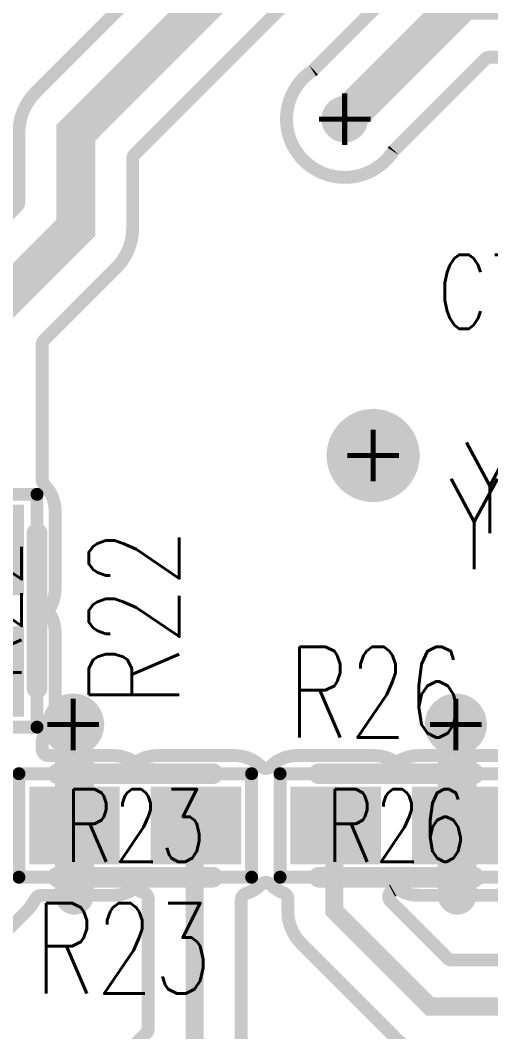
# Model space of a CAD drawing. Extents: x -0.08 to 4.16, y -0.29 to 1.7.
# Drawn here: x 1.0385 to 1.2205, y 0.4772 to 0.8682 of the extents above; entities that cross this region are included whole.
import ezdxf
from ezdxf.enums import TextEntityAlignment as Align

# ---------------------------------------------------------------- set-up
doc = ezdxf.new("R2010")
doc.units = 0
doc.header["$MEASUREMENT"] = 0
for name, pattern in [('SIG_11', [2, 1, 1]), ('SIG_48', [2, 1, 1]), ('SIG_49', [2, 1, 1]), ('SIG_50', [2, 1, 1]), ('SIG_95', [2, 1, 1])]:
    doc.linetypes.add(name, pattern=pattern)
doc.layers.get('0').update_dxf_attribs({"linetype": 'CONTINUOUS'})
for name, color, linetype in [('DRIL_NPLTE_THRU_01', 34, 'CONTINUOUS'), ('DRIL_NPLTE_THRU_02', 136, 'CONTINUOUS'), ('DRIL_NPLTE_THRU_03', 136, 'CONTINUOUS'), ('DRIL_NPLTE_THRU_04', 146, 'CONTINUOUS'), ('DRIL_NPLTE_THRU_05', 106, 'CONTINUOUS'), ('DRIL_NPLTE_THRU_06', 253, 'CONTINUOUS'), ('DRIL_PLTE_THRU_01', 34, 'CONTINUOUS'), ('DRIL_PLTE_THRU_02', 136, 'CONTINUOUS'), ('DRIL_PLTE_THRU_03', 136, 'CONTINUOUS'), ('DRIL_PLTE_THRU_04', 146, 'CONTINUOUS'), ('DRIL_PLTE_THRU_05', 106, 'CONTINUOUS'), ('DRIL_PLTE_THRU_06', 253, 'CONTINUOUS'), ('DRIL_SYMBOL', 130, 'CONTINUOUS'), ('PADS_BOT', 255, 'CONTINUOUS'), ('PADS_INNER', 43, 'CONTINUOUS'), ('PADS_TOP', 43, 'CONTINUOUS'), ('PADS_XR_121', 2, 'CONTINUOUS'), ('PADS_XR_123', 2, 'CONTINUOUS'), ('PART_NAME_126', 16, 'CONTINUOUS'), ('PART_NAME_127', 1, 'CONTINUOUS'), ('PART_TOP_2DLINE_126', 16, 'CONTINUOUS'), ('PART_TOP_2DLINE_127', 1, 'CONTINUOUS'), ('POUR_OUTLINE_01', 34, 'CONTINUOUS'), ('POUR_PADTHERM_01', 34, 'CONTINUOUS'), ('POUR_VIATHERM_01', 34, 'CONTINUOUS'), ('TRACE_01', 34, 'CONTINUOUS'), ('VIAPTS', 2, 'CONTINUOUS')]:
    doc.layers.add(name, color=color, linetype=linetype)
doc.styles.add('W0$004', font='simplex', dxfattribs={"width": 0.75})
doc.styles.add('W0$005', font='simplex', dxfattribs={"width": 0.75})

# ---------------------------------------------------------------- blocks, each defined once
blk = doc.blocks.new('POUR_OUTLINE_2024')
at = {"layer": 'POUR_OUTLINE_01', "const_width": 0.005}
blk.add_lwpolyline([(15.405, 5.925), (15.405, 5.93676, 0.198912), (15.40427, 5.93853), (15.37953, 5.96327, 0.198912), (15.37776, 5.964), (15.25, 5.964, -0.198912), (15.23727, 5.96927), (15.20027, 6.00627, -0.198912), (15.195, 6.019), (15.195, 6.02359, 0.312099), (15.19338, 6.02593, -0.106129), (15.18826, 6.02923, 0.413192), (15.18474, 6.02923, -0.121877), (15.17876, 6.02564, 0.329241), (15.177, 6.02325), (15.177, 5.965, -0.198912), (15.17173, 5.95227), (15.15573, 5.93628, 0.198912), (15.155, 5.93451), (15.155, 5.925, 0.414214), (15.1575, 5.9225), (15.168, 5.9225, -0.405621), (15.18249, 5.90843, 0.405619), (15.18499, 5.906), (15.29101, 5.906, 0.405619), (15.29351, 5.90843, -0.405621), (15.308, 5.9225), (15.368, 5.9225, -0.209509), (15.37866, 5.91783, 0.438257), (15.38234, 5.91783, -0.209509), (15.393, 5.9225), (15.4025, 5.9225, 0.414214)], format="xyb", close=True, dxfattribs=at)
blk = doc.blocks.new('POUR_OUTLINE_2021')
at = {"layer": 'POUR_OUTLINE_01', "const_width": 0.005}
for points in [[(15.12427, 5.95573), (15.14027, 5.97172, 0.198912), (15.141, 5.97349), (15.141, 6.02359, 0.312099), (15.13938, 6.02593, -0.04074), (15.13725, 6.02694, 0.267944), (15.13475, 6.02694, -0.131651), (15.1275, 6.025), (15.09963, 6.025, 0.277348), (15.09743, 6.02367, -0.074335), (15.09356, 6.01844), (15.06756, 5.99244, -0.198912)], [(15.06244, 6.26356), (15.09027, 6.29138, 0.198912), (15.091, 6.29315), (15.091, 6.31975, -0.198912), (15.09744, 6.33531), (15.17927, 6.41713, 0.198912)]]:
    blk.add_lwpolyline(points, format="xyb", dxfattribs=at)
blk = doc.blocks.new('POUR_OUTLINE_2018')
at = {"layer": 'POUR_OUTLINE_01', "const_width": 0.005}
for points in [[(15.21756, 6.39319), (15.13573, 6.31137, 0.198912), (15.135, 6.3096), (15.135, 6.283, -0.198912), (15.12856, 6.26744), (15.10073, 6.23962, 0.198912), (15.1, 6.23785), (15.1, 6.229), (15.1, 6.18554, 0.19936), (15.10074, 6.18377, -0.199361), (15.105, 6.1735), (15.105, 6.1435, -0.131651), (15.10306, 6.13625, 0.267944), (15.10306, 6.13375, -0.131651), (15.105, 6.1265), (15.105, 6.0965, -0.199361), (15.10074, 6.08623, 0.19936), (15.1, 6.08446), (15.1, 6.0815, 0.414214), (15.1025, 6.079), (15.1275, 6.079, -0.131651), (15.13475, 6.07706, 0.267944), (15.13725, 6.07706, -0.131651), (15.1445, 6.079), (15.1745, 6.079, -0.19846), (15.18474, 6.07477, 0.413192), (15.18826, 6.07477, -0.19846), (15.1985, 6.079), (15.2285, 6.079, -0.131651), (15.23575, 6.07706, 0.267944), (15.23825, 6.07706, -0.131651), (15.2455, 6.079), (15.2755, 6.079, -0.414214), (15.29, 6.0645)], [(15.29, 6.0395, -0.414214), (15.2755, 6.025), (15.2455, 6.025, -0.131651), (15.23825, 6.02694, 0.267944), (15.23575, 6.02694, -0.008499), (15.23532, 6.0267, 0.503758), (15.23473, 6.02273), (15.25672, 6.00073, 0.198912), (15.25849, 6), (15.34146, 6, 0.667543)], [(15.39355, 6.349), (15.27315, 6.349, 0.198912), (15.27138, 6.34827), (15.23607, 6.31296, 0.050126), (15.23576, 6.31257, -1.223471), (15.20457, 6.34376, 0.050126), (15.20496, 6.34407), (15.24744, 6.38656, -0.198912)]]:
    blk.add_lwpolyline(points, format="xyb", dxfattribs=at)
blk = doc.blocks.new('POUR_VIATHERM_2078')
at = {"layer": 'POUR_VIATHERM_01'}
for points in [[(15.26, 6.102), (15.26, 6.102)], [(15.249, 6.091), (15.249, 6.091)], [(15.271, 6.091), (15.271, 6.091)], [(15.26, 6.08), (15.26, 6.08)]]:
    blk.add_lwpolyline(points, dxfattribs=at)
blk = doc.blocks.new('POUR_VIATHERM_2079')
at = {"layer": 'POUR_VIATHERM_01'}
for points in [[(15.112, 6.102), (15.112, 6.102)], [(15.123, 6.091), (15.123, 6.091)], [(15.112, 6.08), (15.112, 6.08)]]:
    blk.add_lwpolyline(points, dxfattribs=at)
blk = doc.blocks.new('POUR_PADTHERM_2080')
at = {"layer": 'POUR_PADTHERM_01', "const_width": 0.0075}
blk.add_lwpolyline([(15.10875, 6.079), (15.10875, 6.0645, 1), (15.11625, 6.0645), (15.11625, 6.079, 1), (15.10875, 6.079)], format="xyb", dxfattribs=at)
blk = doc.blocks.new('POUR_PADTHERM_2082')
at = {"layer": 'POUR_PADTHERM_01', "const_width": 0.0075}
for points in [[(15.25675, 6.079), (15.25675, 6.0645, 1), (15.26425, 6.0645), (15.26425, 6.079, 1), (15.25675, 6.079)], [(15.29, 6.05575), (15.2755, 6.05575, 1), (15.2755, 6.04825), (15.29, 6.04825, 1), (15.29, 6.05575)], [(15.26425, 6.025), (15.26425, 6.0395, 1), (15.25675, 6.0395), (15.25675, 6.025, 1), (15.26425, 6.025)]]:
    blk.add_lwpolyline(points, format="xyb", dxfattribs=at)
blk = doc.blocks.new('POUR_VIATHERM_2084')
at = {"layer": 'POUR_VIATHERM_01'}
for points in [[(15.228, 6.213), (15.228, 6.213)], [(15.21, 6.195), (15.21, 6.195)], [(15.246, 6.195), (15.246, 6.195)], [(15.228, 6.177), (15.228, 6.177)]]:
    blk.add_lwpolyline(points, dxfattribs=at)
blk = doc.blocks.new('POUR_PADTHERM_2081')
at = {"layer": 'POUR_PADTHERM_01', "const_width": 0.0075}
blk.add_lwpolyline([(15.11625, 6.025), (15.11625, 6.0395, 1), (15.10875, 6.0395), (15.10875, 6.025, 1), (15.11625, 6.025)], format="xyb", dxfattribs=at)
blk = doc.blocks.new('POUR_HEADER_1')
for name in ['POUR_OUTLINE_2021', 'POUR_OUTLINE_2018', 'POUR_VIATHERM_2084', 'POUR_VIATHERM_2079', 'POUR_VIATHERM_2078', 'POUR_PADTHERM_2080', 'POUR_PADTHERM_2082', 'POUR_PADTHERM_2081', 'POUR_OUTLINE_2024']:
    blk.add_blockref(name, (-17.378, -6.845))
blk = doc.blocks.new('SMOOTH_0$008')
at = {"const_width": 0.004}
blk.add_lwpolyline([(-0.002, 0, 1), (0.002, 0, 1)], format="xyb", close=True, dxfattribs=at)
blk = doc.blocks.new('SMOOTH_0$005')
at = {"const_width": 0.0025}
blk.add_lwpolyline([(-0.00125, 0, 1), (0.00125, 0, 1)], format="xyb", close=True, dxfattribs=at)
blk = doc.blocks.new('PART_BODY_TOP_66')
at = {"layer": 'PART_TOP_2DLINE_126', "const_width": 0.008}
for points in [[(-0.03, 0.02), (0.03, 0.02)], [(-0.03, -0.02), (0.03, -0.02)]]:
    blk.add_lwpolyline(points, dxfattribs=at)
at = {"layer": 'PART_TOP_2DLINE_127', "const_width": 0.005}
for points in [[(-0.045, 0.02), (0.045, 0.02)], [(-0.045, 0.02), (-0.045, -0.02)], [(0.045, 0.02), (0.045, -0.02)], [(-0.045, -0.02), (0.045, -0.02)]]:
    blk.add_lwpolyline(points, dxfattribs=at)
at = {"layer": 'PART_TOP_2DLINE_126'}
for p in [(-0.03, 0.02), (0.03, 0.02), (-0.03, -0.02), (0.03, -0.02)]:
    blk.add_blockref('SMOOTH_0$008', p, dxfattribs=at)
at = {"layer": 'PART_TOP_2DLINE_127'}
for p in [(-0.045, 0.02), (-0.045, 0.02), (0.045, 0.02), (0.045, 0.02), (-0.045, -0.02), (-0.045, -0.02), (0.045, -0.02), (0.045, -0.02)]:
    blk.add_blockref('SMOOTH_0$005', p, dxfattribs=at)
blk = doc.blocks.new('DRIL_HOLE_0')
blk.add_lwpolyline([(0, 0, 1), (0, 0, 1)], format="xyb", close=True)
blk = doc.blocks.new('PAD_0')
blk.add_lwpolyline([(0, 0), (0, 0)])
blk = doc.blocks.new('PAD_16')
at = {"const_width": 0.03}
blk.add_lwpolyline([(-0.0175, 0), (0.0175, 0)], dxfattribs=at)
blk = doc.blocks.new('PAD_17')
at = {"const_width": 0.025}
blk.add_lwpolyline([(-0.015, 0), (0.015, 0)], dxfattribs=at)
blk = doc.blocks.new('STK_TOP_68')
at = {"layer": 'DRIL_NPLTE_THRU_01'}
blk.add_blockref('DRIL_HOLE_0', (0, 0), dxfattribs=at)
at = {"layer": 'DRIL_NPLTE_THRU_02'}
blk.add_blockref('DRIL_HOLE_0', (0, 0), dxfattribs=at)
at = {"layer": 'DRIL_NPLTE_THRU_03'}
blk.add_blockref('DRIL_HOLE_0', (0, 0), dxfattribs=at)
at = {"layer": 'DRIL_NPLTE_THRU_04'}
blk.add_blockref('DRIL_HOLE_0', (0, 0), dxfattribs=at)
at = {"layer": 'DRIL_NPLTE_THRU_05'}
blk.add_blockref('DRIL_HOLE_0', (0, 0), dxfattribs=at)
at = {"layer": 'DRIL_NPLTE_THRU_06'}
blk.add_blockref('DRIL_HOLE_0', (0, 0), dxfattribs=at)
at = {"layer": 'PADS_BOT'}
blk.add_blockref('PAD_0', (0, 0), dxfattribs=at)
at = {"layer": 'PADS_INNER'}
blk.add_blockref('PAD_0', (0, 0), dxfattribs=at)
at = {"layer": 'PADS_TOP'}
blk.add_blockref('PAD_17', (0, 0), dxfattribs=at)
at = {"layer": 'PADS_XR_121'}
blk.add_blockref('PAD_16', (0, 0), dxfattribs=at)
at = {"layer": 'PADS_XR_123'}
blk.add_blockref('PAD_17', (0, 0), dxfattribs=at)
blk = doc.blocks.new('SYM_TOP_16')
for name, p in [('PART_BODY_TOP_66', (0, 0)), ('STK_TOP_68', (-0.0235, 0)), ('STK_TOP_68', (0.0235, 0))]:
    blk.add_blockref(name, p)
blk = doc.blocks.new('PART_TOP_33')
blk.add_blockref('SYM_TOP_16', (0, 0))
at = {"layer": 'PART_NAME_126', "style": 'W0$005', "width": 0.75}
blk.add_text('C7', height=0.02863, rotation=180, dxfattribs=at).set_placement((0.089, 0.008))
at = {"layer": 'PART_NAME_127', "style": 'W0$004', "width": 0.75}
blk.add_text('C7', height=0.028, rotation=180, dxfattribs=at).set_placement((0, 0), align=Align.MIDDLE_CENTER)
blk = doc.blocks.new('PART_BODY_TOP_80')
at = {"layer": 'PART_TOP_2DLINE_126', "const_width": 0.005}
for points in [[(-0.077, 0.06), (0.076, 0.06), (0.076, -0.061), (-0.077, -0.061), (-0.077, 0.06)], [(-0.077, -0.01), (-0.085, -0.03), (-0.078, -0.054)]]:
    blk.add_lwpolyline(points, dxfattribs=at)
at = {"layer": 'PART_TOP_2DLINE_127', "const_width": 0.005}
for points in [[(-0.077, 0.06), (0.076, 0.06), (0.076, -0.061), (-0.077, -0.061), (-0.077, 0.06)], [(-0.077, -0.01), (-0.085, -0.03), (-0.077, -0.055)]]:
    blk.add_lwpolyline(points, dxfattribs=at)
at = {"layer": 'PART_TOP_2DLINE_126'}
for p in [(-0.077, 0.06), (-0.077, 0.06), (0.076, 0.06), (-0.077, -0.01), (-0.085, -0.03), (-0.078, -0.054), (-0.077, -0.061), (0.076, -0.061)]:
    blk.add_blockref('SMOOTH_0$005', p, dxfattribs=at)
at = {"layer": 'PART_TOP_2DLINE_127'}
for p in [(-0.077, 0.06), (-0.077, 0.06), (0.076, 0.06), (-0.077, -0.01), (-0.085, -0.03), (-0.077, -0.055), (-0.077, -0.061), (0.076, -0.061)]:
    blk.add_blockref('SMOOTH_0$005', p, dxfattribs=at)
blk = doc.blocks.new('PAD_5')
blk.add_lwpolyline([(0, 0, 1), (0, 0, 1)], format="xyb", close=True)
blk = doc.blocks.new('PAD_47')
at = {"const_width": 0.052}
blk.add_lwpolyline([(-0.03, 0), (0.03, 0)], dxfattribs=at)
blk = doc.blocks.new('PAD_48')
at = {"const_width": 0.047}
blk.add_lwpolyline([(-0.0275, 0), (0.0275, 0)], dxfattribs=at)
blk = doc.blocks.new('STK_TOP_59')
at = {"layer": 'DRIL_NPLTE_THRU_01'}
blk.add_blockref('DRIL_HOLE_0', (0, 0), dxfattribs=at)
at = {"layer": 'DRIL_NPLTE_THRU_02'}
blk.add_blockref('DRIL_HOLE_0', (0, 0), dxfattribs=at)
at = {"layer": 'DRIL_NPLTE_THRU_03'}
blk.add_blockref('DRIL_HOLE_0', (0, 0), dxfattribs=at)
at = {"layer": 'DRIL_NPLTE_THRU_04'}
blk.add_blockref('DRIL_HOLE_0', (0, 0), dxfattribs=at)
at = {"layer": 'DRIL_NPLTE_THRU_05'}
blk.add_blockref('DRIL_HOLE_0', (0, 0), dxfattribs=at)
at = {"layer": 'DRIL_NPLTE_THRU_06'}
blk.add_blockref('DRIL_HOLE_0', (0, 0), dxfattribs=at)
at = {"layer": 'PADS_BOT'}
blk.add_blockref('PAD_5', (0, 0), dxfattribs=at)
at = {"layer": 'PADS_INNER'}
blk.add_blockref('PAD_5', (0, 0), dxfattribs=at)
at = {"layer": 'PADS_TOP'}
blk.add_blockref('PAD_48', (0, 0), dxfattribs=at)
at = {"layer": 'PADS_XR_121'}
blk.add_blockref('PAD_47', (0, 0), dxfattribs=at)
at = {"layer": 'PADS_XR_123'}
blk.add_blockref('PAD_48', (0, 0), dxfattribs=at)
blk = doc.blocks.new('SYM_TOP_30')
for name, p in [('PART_BODY_TOP_80', (0, 0)), ('STK_TOP_59', (-0.042, 0.0291)), ('STK_TOP_59', (0.0407, 0.0291)), ('STK_TOP_59', (-0.042, -0.03)), ('STK_TOP_59', (0.0407, -0.03))]:
    blk.add_blockref(name, p)
blk = doc.blocks.new('PART_TOP_90')
blk.add_blockref('SYM_TOP_30', (0, 0))
at = {"layer": 'PART_NAME_126', "style": 'W0$005', "width": 0.75}
blk.add_text('Y1', height=0.035, rotation=90, dxfattribs=at).set_placement((-0.033, -0.109))
at = {"layer": 'PART_NAME_127', "style": 'W0$005', "width": 0.75}
blk.add_text('Y1', height=0.035, rotation=90, dxfattribs=at).set_placement((-0.054, -0.115), align=Align.TOP_LEFT)
blk = doc.blocks.new('PART_BODY_TOP_76')
at = {"layer": 'PART_TOP_2DLINE_126', "const_width": 0.008}
for points in [[(-0.03, 0.02), (0.03, 0.02)], [(-0.03, -0.02), (0.03, -0.02)]]:
    blk.add_lwpolyline(points, dxfattribs=at)
at = {"layer": 'PART_TOP_2DLINE_127', "const_width": 0.005}
for points in [[(-0.045, 0.02), (0.045, 0.02)], [(-0.045, 0.02), (-0.045, -0.02)], [(0.045, 0.02), (0.045, -0.02)], [(-0.045, -0.02), (0.045, -0.02)]]:
    blk.add_lwpolyline(points, dxfattribs=at)
at = {"layer": 'PART_TOP_2DLINE_126'}
for p in [(-0.03, 0.02), (0.03, 0.02), (-0.03, -0.02), (0.03, -0.02)]:
    blk.add_blockref('SMOOTH_0$008', p, dxfattribs=at)
at = {"layer": 'PART_TOP_2DLINE_127'}
for p in [(-0.045, 0.02), (-0.045, 0.02), (0.045, 0.02), (0.045, 0.02), (-0.045, -0.02), (-0.045, -0.02), (0.045, -0.02), (0.045, -0.02)]:
    blk.add_blockref('SMOOTH_0$005', p, dxfattribs=at)
blk = doc.blocks.new('SYM_TOP_26')
for name, p in [('PART_BODY_TOP_76', (0, 0)), ('STK_TOP_68', (-0.0235, 0)), ('STK_TOP_68', (0.0235, 0))]:
    blk.add_blockref(name, p)
blk = doc.blocks.new('PART_TOP_97')
blk.add_blockref('SYM_TOP_26', (0, 0))
at = {"layer": 'PART_NAME_126', "style": 'W0$005', "width": 0.75}
blk.add_text('R22', height=0.035, rotation=180, dxfattribs=at).set_placement((0.037, 0.075))
at = {"layer": 'PART_NAME_127', "style": 'W0$005', "width": 0.75}
blk.add_text('R22', height=0.028, rotation=180, dxfattribs=at).set_placement((0, 0), align=Align.MIDDLE_CENTER)
blk = doc.blocks.new('PART_TOP_98')
blk.add_blockref('SYM_TOP_26', (0, 0))
at = {"layer": 'PART_NAME_126', "style": 'W0$005', "width": 0.75}
blk.add_text('R26', height=0.035, dxfattribs=at).set_placement((-0.042, 0.034))
at = {"layer": 'PART_NAME_127', "style": 'W0$005', "width": 0.75}
blk.add_text('R26', height=0.028, dxfattribs=at).set_placement((0, 0), align=Align.MIDDLE_CENTER)
blk = doc.blocks.new('PART_TOP_129')
blk.add_blockref('SYM_TOP_26', (0, 0))
at = {"layer": 'PART_NAME_126', "style": 'W0$005', "width": 0.75}
blk.add_text('R23', height=0.035, rotation=180, dxfattribs=at).set_placement((0.039, 0.065))
at = {"layer": 'PART_NAME_127', "style": 'W0$005', "width": 0.75}
blk.add_text('R23', height=0.028, rotation=180, dxfattribs=at).set_placement((0, 0), align=Align.MIDDLE_CENTER)
blk = doc.blocks.new('SMOOTH_0$012')
at = {"const_width": 0.006}
blk.add_lwpolyline([(-0.003, 0, 1), (0.003, 0, 1)], format="xyb", close=True, dxfattribs=at)
blk = doc.blocks.new('SMOOTH_0$015')
at = {"const_width": 0.0075}
blk.add_lwpolyline([(-0.00375, 0, 1), (0.00375, 0, 1)], format="xyb", close=True, dxfattribs=at)
blk = doc.blocks.new('SMOOTH_0$007')
at = {"const_width": 0.0035}
blk.add_lwpolyline([(-0.00175, 0, 1), (0.00175, 0, 1)], format="xyb", close=True, dxfattribs=at)
blk = doc.blocks.new('DRIL_SYMBOL_0$008')
at = {"layer": 'DRIL_SYMBOL', "const_width": 0.002}
for points in [[(0, -0.01), (0, 0.01)], [(-0.01, 0), (0.01, 0)]]:
    blk.add_lwpolyline(points, dxfattribs=at)
blk = doc.blocks.new('DRIL_HOLE_0$008')
at = {"const_width": 0.004}
blk.add_lwpolyline([(-0.002, 0, 1), (0.002, 0, 1)], format="xyb", close=True, dxfattribs=at)
blk.add_blockref('DRIL_SYMBOL_0$008', (0, 0))
blk = doc.blocks.new('PAD_79')
at = {"const_width": 0.012}
blk.add_lwpolyline([(0, -0.006, 1), (0, 0.006, 1)], format="xyb", close=True, dxfattribs=at)
blk = doc.blocks.new('PAD_80')
at = {"const_width": 0.011}
blk.add_lwpolyline([(0, -0.0055, 1), (0, 0.0055, 1)], format="xyb", close=True, dxfattribs=at)
blk = doc.blocks.new('STK_TOP_129')
at = {"layer": 'DRIL_PLTE_THRU_01'}
blk.add_blockref('DRIL_HOLE_0$008', (0, 0), dxfattribs=at)
at = {"layer": 'DRIL_PLTE_THRU_02'}
blk.add_blockref('DRIL_HOLE_0$008', (0, 0), dxfattribs=at)
at = {"layer": 'DRIL_PLTE_THRU_03'}
blk.add_blockref('DRIL_HOLE_0$008', (0, 0), dxfattribs=at)
at = {"layer": 'DRIL_PLTE_THRU_04'}
blk.add_blockref('DRIL_HOLE_0$008', (0, 0), dxfattribs=at)
at = {"layer": 'DRIL_PLTE_THRU_05'}
blk.add_blockref('DRIL_HOLE_0$008', (0, 0), dxfattribs=at)
at = {"layer": 'DRIL_PLTE_THRU_06'}
blk.add_blockref('DRIL_HOLE_0$008', (0, 0), dxfattribs=at)
at = {"layer": 'PADS_BOT'}
blk.add_blockref('PAD_79', (0, 0), dxfattribs=at)
at = {"layer": 'PADS_INNER'}
blk.add_blockref('PAD_79', (0, 0), dxfattribs=at)
at = {"layer": 'PADS_TOP'}
blk.add_blockref('PAD_80', (0, 0), dxfattribs=at)
blk = doc.blocks.new('SYM_TOP_11')
blk.add_blockref('STK_TOP_129', (0, 0))
blk = doc.blocks.new('DRIL_SYMBOL_0$018')
at = {"layer": 'DRIL_SYMBOL', "const_width": 0.002}
for points in [[(0, -0.01), (0, 0.01)], [(-0.01, 0), (0.01, 0)]]:
    blk.add_lwpolyline(points, dxfattribs=at)
blk = doc.blocks.new('DRIL_HOLE_0$018')
at = {"const_width": 0.009}
blk.add_lwpolyline([(-0.0045, 0, 1), (0.0045, 0, 1)], format="xyb", close=True, dxfattribs=at)
blk.add_blockref('DRIL_SYMBOL_0$018', (0, 0))
blk = doc.blocks.new('PAD_54')
at = {"const_width": 0.018}
blk.add_lwpolyline([(0, -0.009, 1), (0, 0.009, 1)], format="xyb", close=True, dxfattribs=at)
blk = doc.blocks.new('STK_TOP_10')
at = {"layer": 'DRIL_PLTE_THRU_01'}
blk.add_blockref('DRIL_HOLE_0$018', (0, 0), dxfattribs=at)
at = {"layer": 'DRIL_PLTE_THRU_02'}
blk.add_blockref('DRIL_HOLE_0$018', (0, 0), dxfattribs=at)
at = {"layer": 'DRIL_PLTE_THRU_03'}
blk.add_blockref('DRIL_HOLE_0$018', (0, 0), dxfattribs=at)
at = {"layer": 'DRIL_PLTE_THRU_04'}
blk.add_blockref('DRIL_HOLE_0$018', (0, 0), dxfattribs=at)
at = {"layer": 'DRIL_PLTE_THRU_05'}
blk.add_blockref('DRIL_HOLE_0$018', (0, 0), dxfattribs=at)
at = {"layer": 'DRIL_PLTE_THRU_06'}
blk.add_blockref('DRIL_HOLE_0$018', (0, 0), dxfattribs=at)
at = {"layer": 'PADS_BOT'}
blk.add_blockref('PAD_54', (0, 0), dxfattribs=at)
at = {"layer": 'PADS_INNER'}
blk.add_blockref('PAD_54', (0, 0), dxfattribs=at)
at = {"layer": 'PADS_TOP'}
blk.add_blockref('PAD_54', (0, 0), dxfattribs=at)
blk = doc.blocks.new('SYM_TOP_10')
blk.add_blockref('STK_TOP_10', (0, 0))
blk = doc.blocks.new('DRIL_SYMBOL_0$006')
at = {"layer": 'DRIL_SYMBOL', "const_width": 0.002}
for points in [[(0, -0.01), (0, 0.01)], [(-0.01, 0), (0.01, 0)]]:
    blk.add_lwpolyline(points, dxfattribs=at)
blk = doc.blocks.new('DRIL_HOLE_0$006')
at = {"const_width": 0.003}
blk.add_lwpolyline([(-0.0015, 0, 1), (0.0015, 0, 1)], format="xyb", close=True, dxfattribs=at)
blk.add_blockref('DRIL_SYMBOL_0$006', (0, 0))
blk = doc.blocks.new('PAD_77')
at = {"const_width": 0.009}
blk.add_lwpolyline([(0, -0.0045, 1), (0, 0.0045, 1)], format="xyb", close=True, dxfattribs=at)
blk = doc.blocks.new('PAD_78')
at = {"const_width": 0.008}
blk.add_lwpolyline([(0, -0.004, 1), (0, 0.004, 1)], format="xyb", close=True, dxfattribs=at)
blk = doc.blocks.new('STK_TOP_229')
at = {"layer": 'DRIL_PLTE_THRU_01'}
blk.add_blockref('DRIL_HOLE_0$006', (0, 0), dxfattribs=at)
at = {"layer": 'DRIL_PLTE_THRU_02'}
blk.add_blockref('DRIL_HOLE_0$006', (0, 0), dxfattribs=at)
at = {"layer": 'DRIL_PLTE_THRU_03'}
blk.add_blockref('DRIL_HOLE_0$006', (0, 0), dxfattribs=at)
at = {"layer": 'DRIL_PLTE_THRU_04'}
blk.add_blockref('DRIL_HOLE_0$006', (0, 0), dxfattribs=at)
at = {"layer": 'DRIL_PLTE_THRU_05'}
blk.add_blockref('DRIL_HOLE_0$006', (0, 0), dxfattribs=at)
at = {"layer": 'DRIL_PLTE_THRU_06'}
blk.add_blockref('DRIL_HOLE_0$006', (0, 0), dxfattribs=at)
at = {"layer": 'PADS_BOT'}
blk.add_blockref('PAD_77', (0, 0), dxfattribs=at)
at = {"layer": 'PADS_INNER'}
blk.add_blockref('PAD_77', (0, 0), dxfattribs=at)
at = {"layer": 'PADS_TOP'}
blk.add_blockref('PAD_78', (0, 0), dxfattribs=at)
blk = doc.blocks.new('SYM_TOP_12')
blk.add_blockref('STK_TOP_229', (0, 0))

msp = doc.modelspace()

# ---------------------------------------------------------------- linework, layer by layer
at = {"layer": 'TRACE_01', "linetype": 'SIG_48', "const_width": 0.015}
msp.add_lwpolyline([(1.025, 0.734), (1.025, 0.753), (1.06, 0.788), (1.06, 0.82475), (1.149, 0.91375), (1.149, 1.192)], dxfattribs=at)
at = {"layer": 'TRACE_01', "linetype": 'SIG_95', "const_width": 0.015}
msp.add_lwpolyline([(1.164, 0.83), (1.21, 0.876), (1.3545, 0.876), (1.3725, 0.894), (1.3725, 0.927)], dxfattribs=at)
at = {"layer": 'TRACE_01', "linetype": 'SIG_11', "const_width": 0.012}
for points in [[(1.059, 0.596), (1.059, 0.557), (1.0595, 0.557)], [(1.207, 0.596), (1.207, 0.557), (1.2075, 0.557)]]:
    msp.add_lwpolyline(points, dxfattribs=at)
at = {"layer": 'TRACE_01', "linetype": 'SIG_49', "const_width": 0.007}
msp.add_lwpolyline([(1.084, 0.448), (1.106, 0.47), (1.106, 0.555), (1.1065, 0.557)], dxfattribs=at)
at = {"layer": 'TRACE_01', "linetype": 'SIG_50', "const_width": 0.007}
for points in [[(1.16, 0.557), (1.16, 0.524), (1.197, 0.487), (1.33325, 0.487), (1.37, 0.45025), (1.37, 0.393)], [(1.16, 0.557), (1.161, 0.557)], [(1.1605, 0.557), (1.161, 0.557)]]:
    msp.add_lwpolyline(points, dxfattribs=at)

# ---------------------------------------------------------------- block references
at = {"linetype": 'SIG_11'}
msp.add_blockref('POUR_HEADER_1', (3.325, 1.35), dxfattribs=at)
for name, p, rotation in [('PART_TOP_33', (1.289, 0.757), 180), ('PART_TOP_90', (1.319, 0.637), 270), ('PART_TOP_97', (1.025, 0.64), 270), ('PART_TOP_129', (1.083, 0.557), 180)]:
    msp.add_blockref(name, p, dxfattribs=dict(rotation=rotation))
msp.add_blockref('PART_TOP_98', (1.184, 0.557))
at = {"layer": 'TRACE_01'}
for name, p in [('SMOOTH_0$015', (1.164, 0.83)), ('SMOOTH_0$015', (1.06, 0.82475)), ('SMOOTH_0$015', (1.06, 0.788)), ('SMOOTH_0$012', (1.059, 0.596)), ('SMOOTH_0$012', (1.207, 0.596)), ('SMOOTH_0$012', (1.059, 0.557)), ('SMOOTH_0$012', (1.0595, 0.557)), ('SMOOTH_0$007', (1.1065, 0.557)), ('SMOOTH_0$007', (1.16, 0.557)), ('SMOOTH_0$007', (1.16, 0.557)), ('SMOOTH_0$007', (1.1605, 0.557)), ('SMOOTH_0$007', (1.161, 0.557)), ('SMOOTH_0$007', (1.161, 0.557)), ('SMOOTH_0$012', (1.207, 0.557)), ('SMOOTH_0$012', (1.2075, 0.557)), ('SMOOTH_0$007', (1.106, 0.555)), ('SMOOTH_0$007', (1.16, 0.524)), ('SMOOTH_0$007', (1.197, 0.487))]:
    msp.add_blockref(name, p, dxfattribs=at)
at = {"layer": 'VIAPTS', "linetype": 'SIG_95'}
msp.add_blockref('SYM_TOP_12', (1.164, 0.83), dxfattribs=at)
at = {"layer": 'VIAPTS', "linetype": 'SIG_11'}
for name, p in [('SYM_TOP_10', (1.175, 0.7)), ('SYM_TOP_11', (1.059, 0.596)), ('SYM_TOP_11', (1.207, 0.596))]:
    msp.add_blockref(name, p, dxfattribs=at)

doc.saveas('drawing.dxf')
